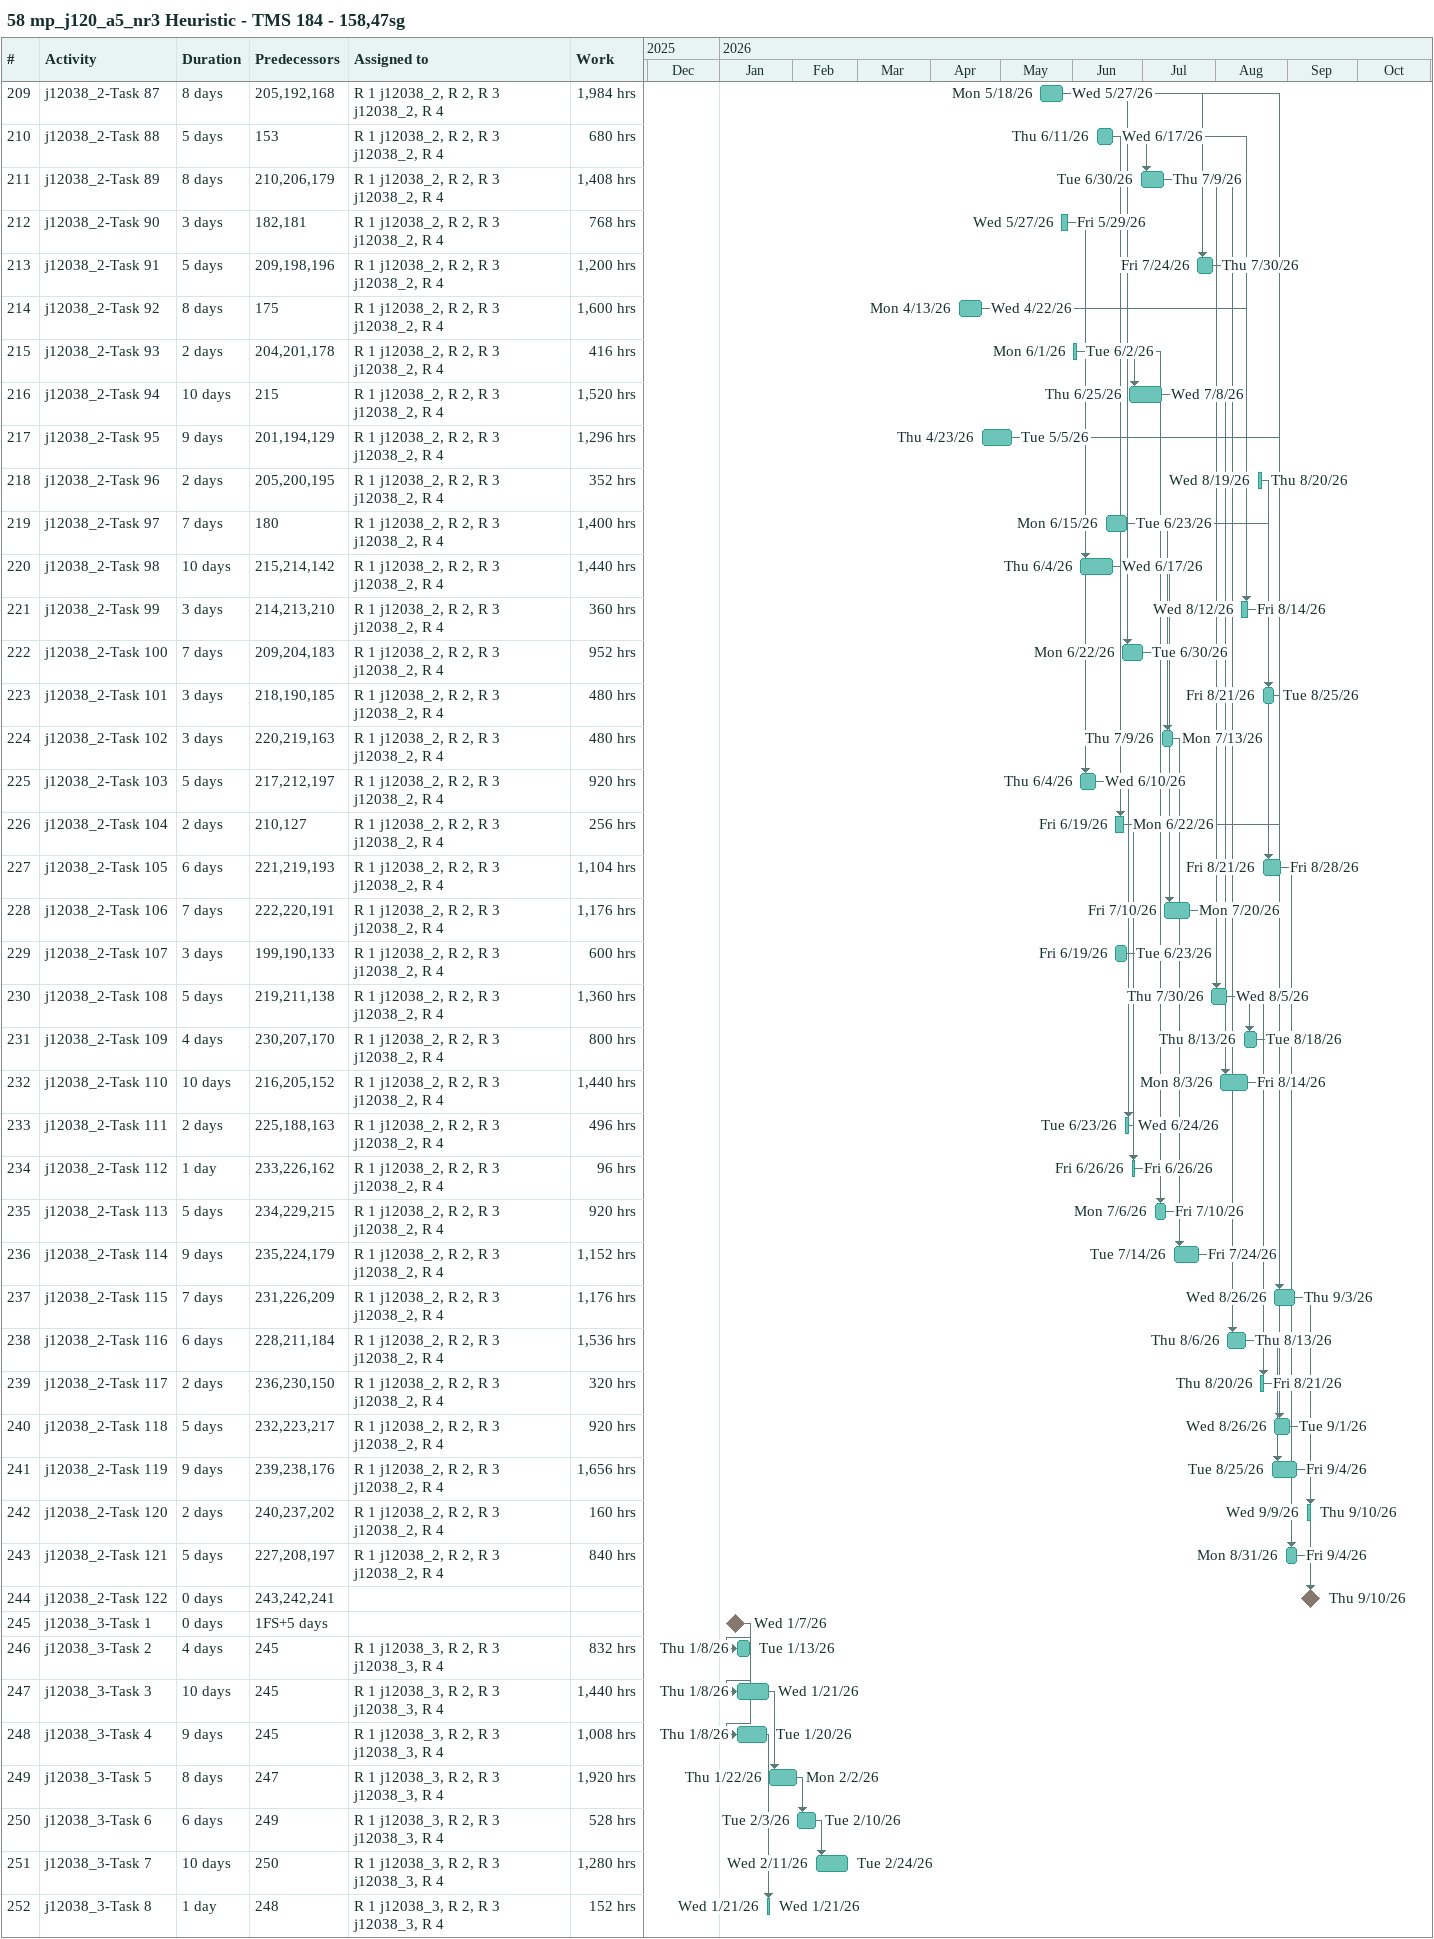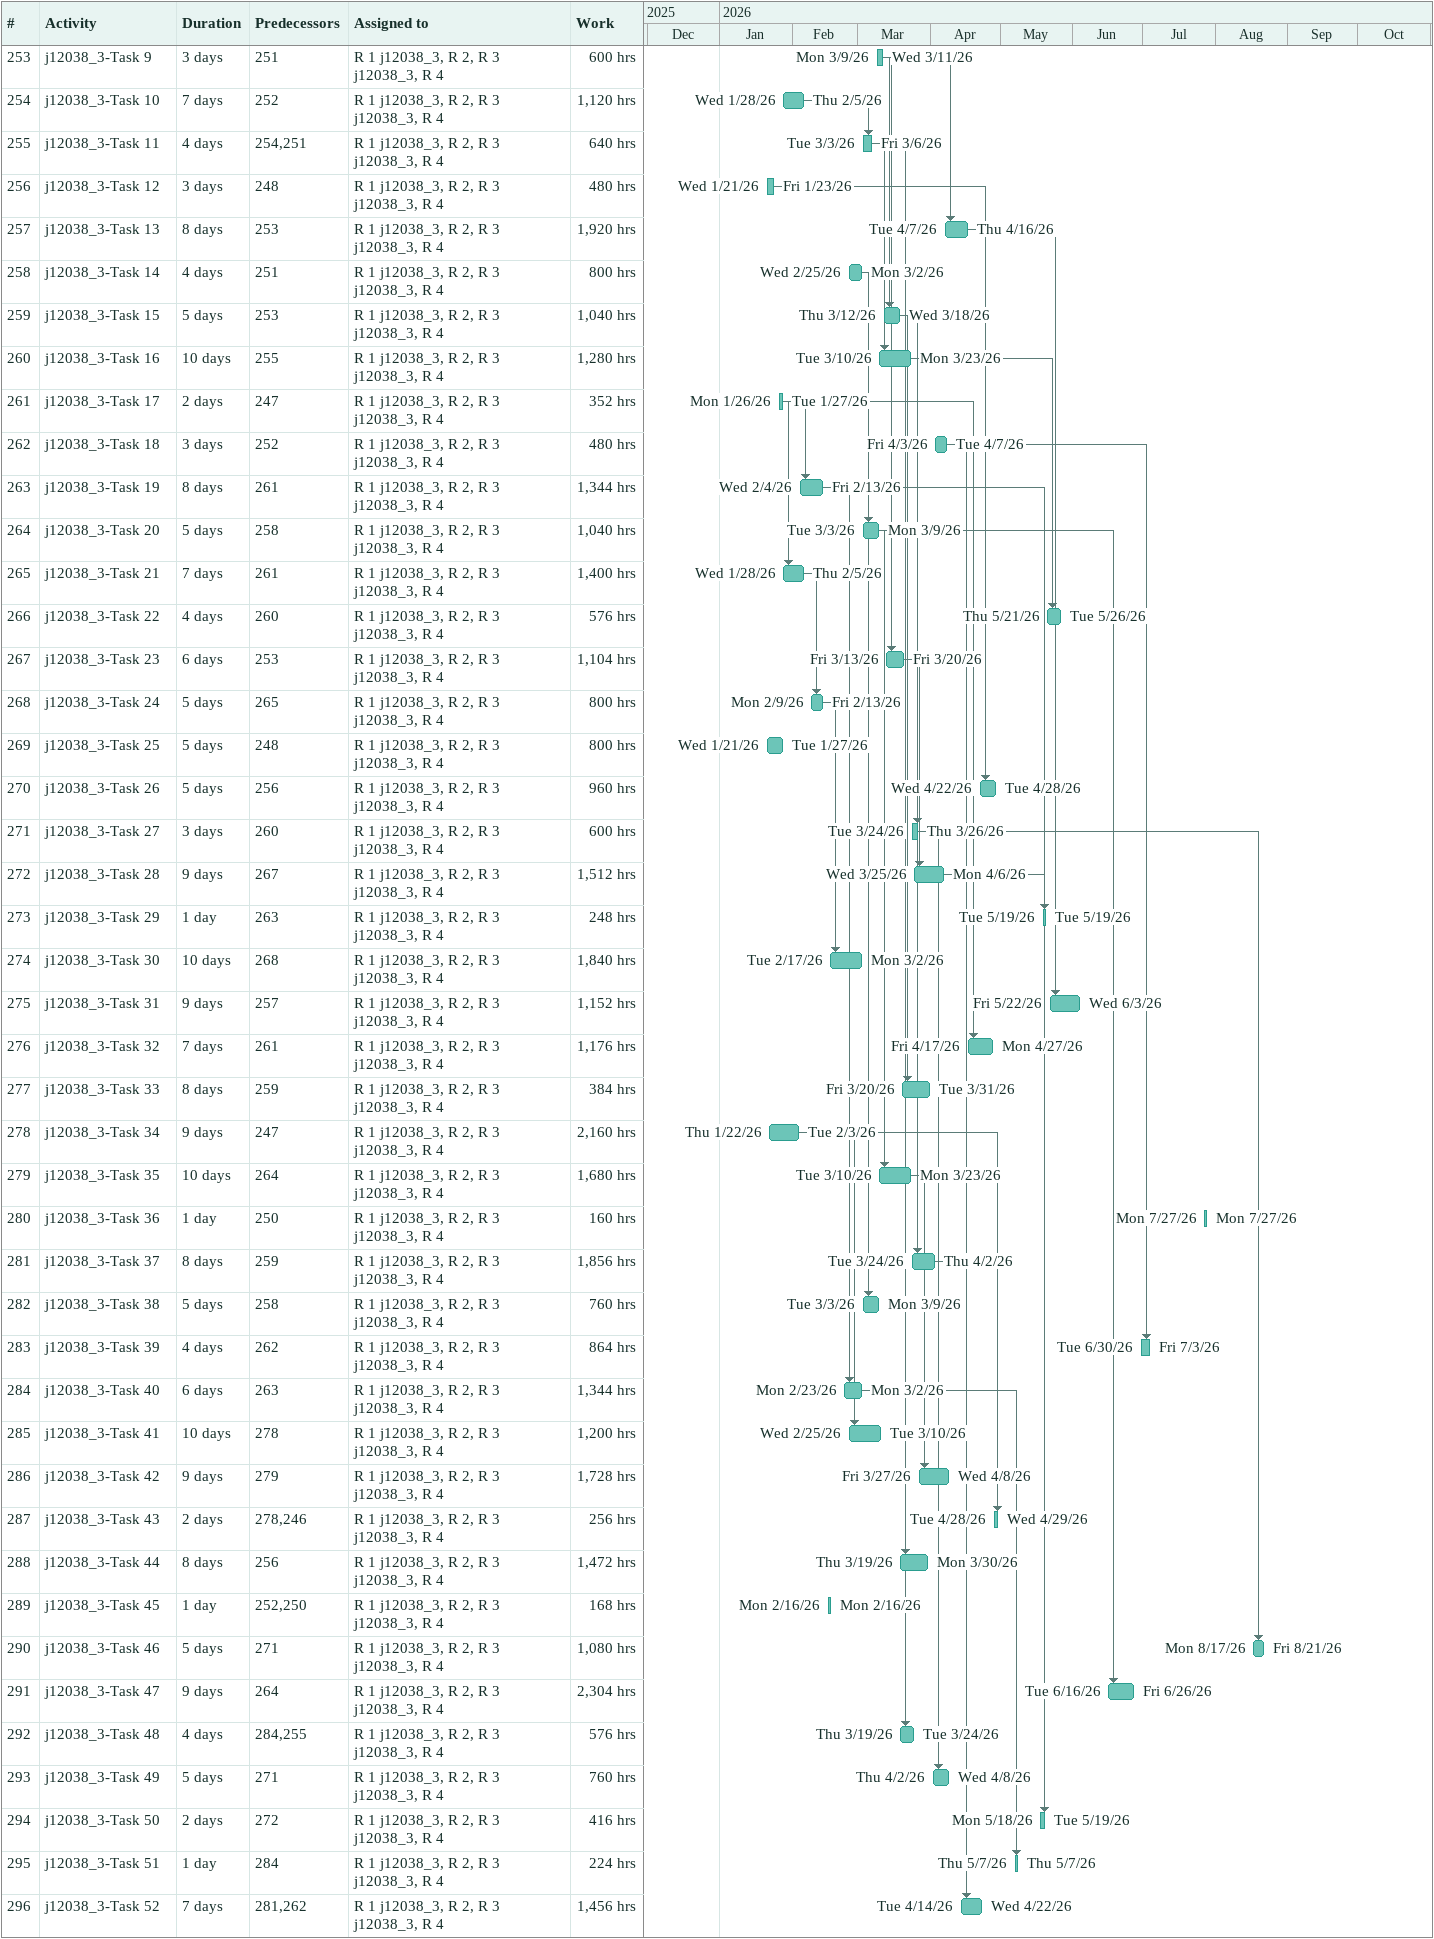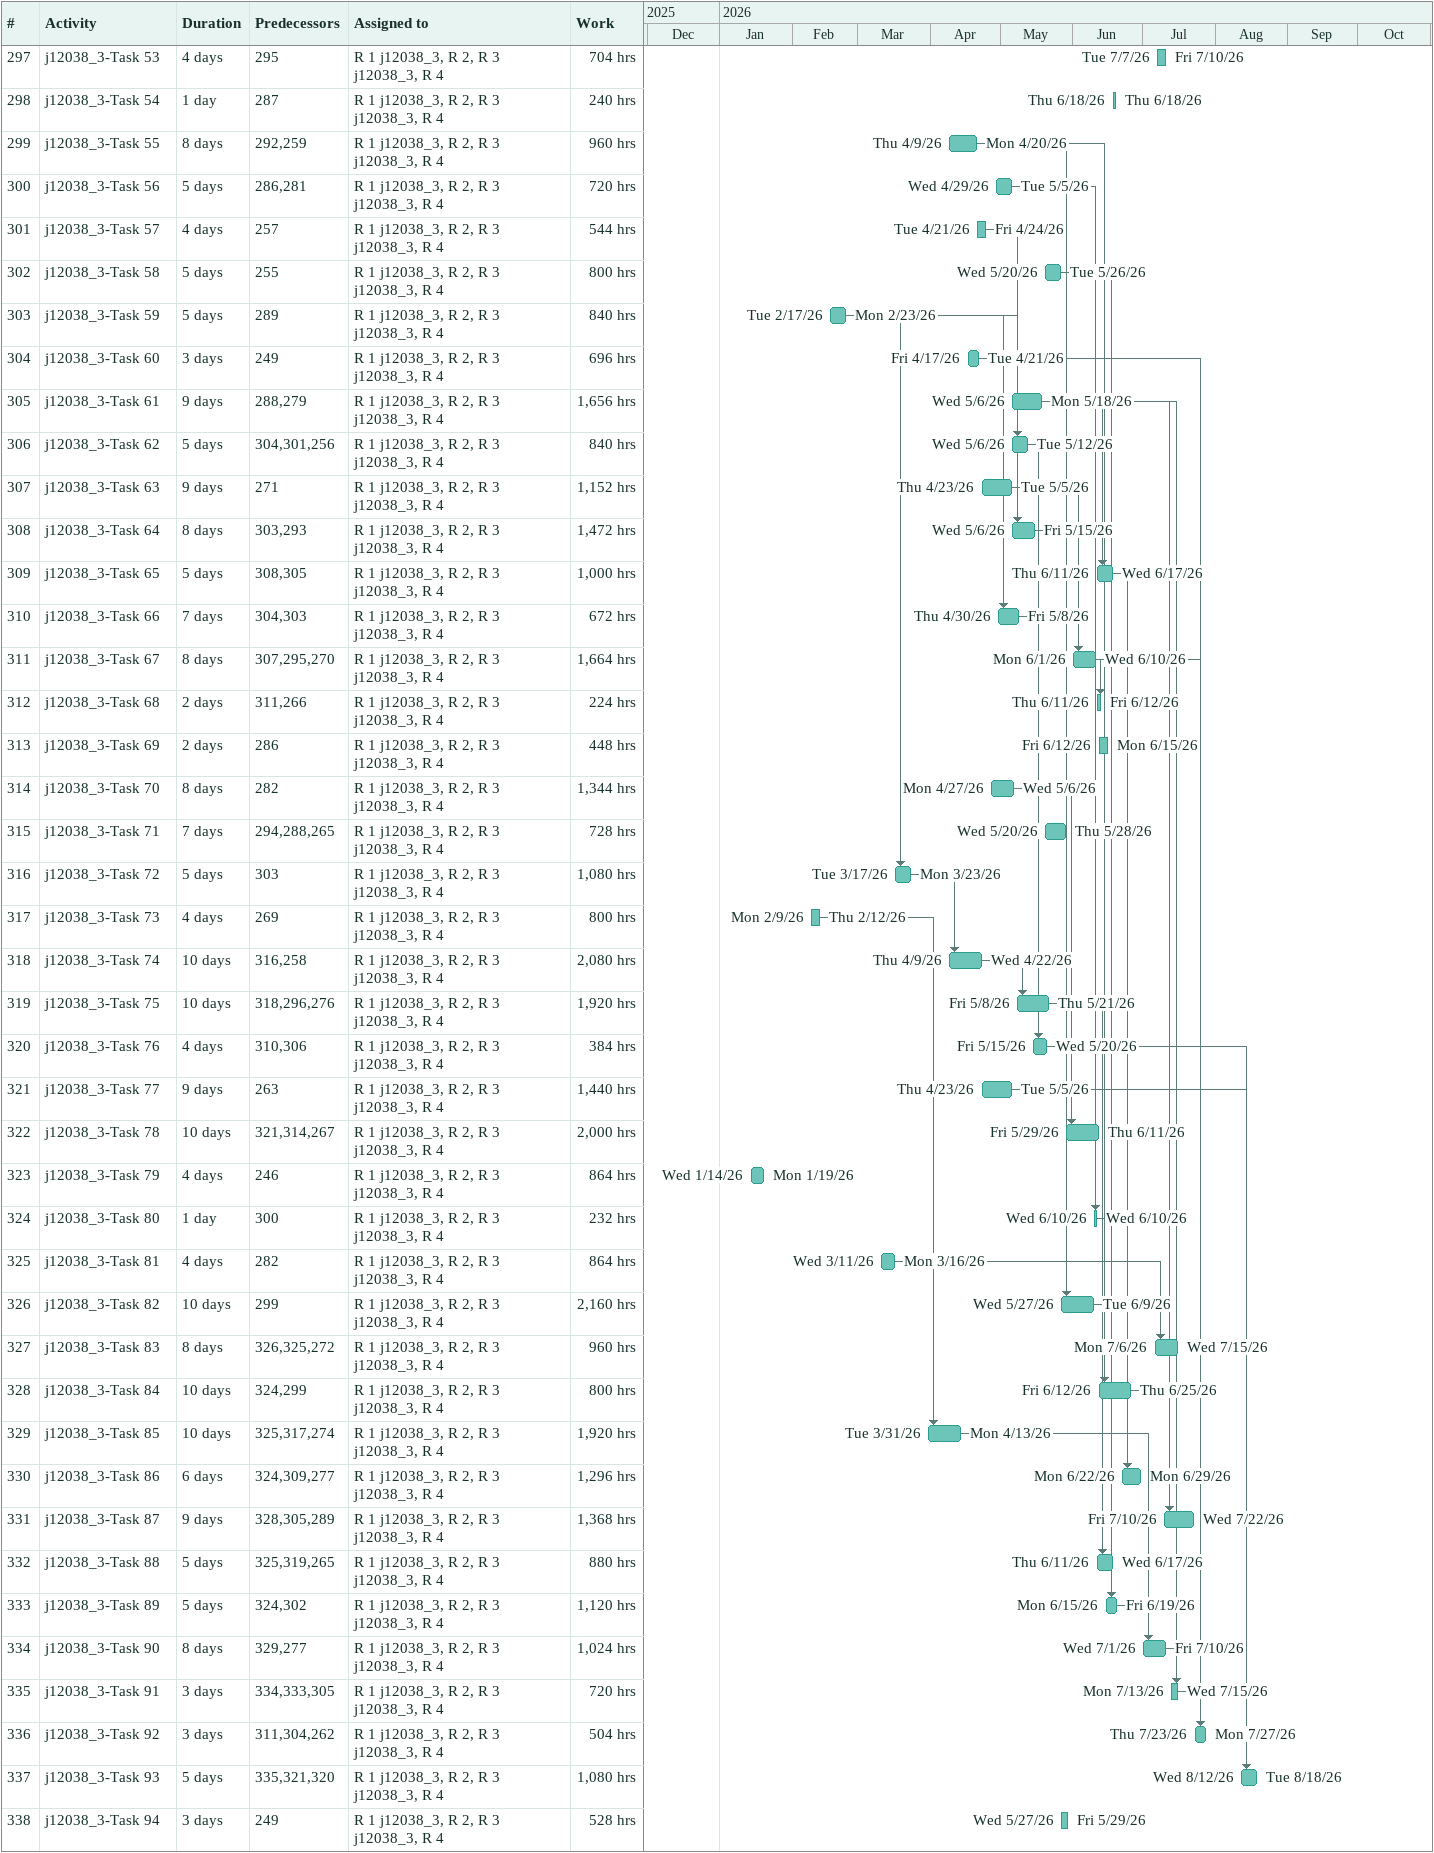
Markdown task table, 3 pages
58 mp_j120_a5_nr3 Heuristic - TMS 184 - 158,47sg

| ID | Task | Duration | Start | Finish | Predecessors | Resources | Work (h) |
|---|---|---|---|---|---|---|---|
| 209 | j12038_2-Task 87 | 8d | 2026-05-18 | 2026-05-27 | 205, 192, 168 | R 1 j12038_2, R 2, R 3 j12038_2, R 4 | 1984 |
| 210 | j12038_2-Task 88 | 5d | 2026-06-11 | 2026-06-17 | 153 | R 1 j12038_2, R 2, R 3 j12038_2, R 4 | 680 |
| 211 | j12038_2-Task 89 | 8d | 2026-06-30 | 2026-07-09 | 210, 206, 179 | R 1 j12038_2, R 2, R 3 j12038_2, R 4 | 1408 |
| 212 | j12038_2-Task 90 | 3d | 2026-05-27 | 2026-05-29 | 182, 181 | R 1 j12038_2, R 2, R 3 j12038_2, R 4 | 768 |
| 213 | j12038_2-Task 91 | 5d | 2026-07-24 | 2026-07-30 | 209, 198, 196 | R 1 j12038_2, R 2, R 3 j12038_2, R 4 | 1200 |
| 214 | j12038_2-Task 92 | 8d | 2026-04-13 | 2026-04-22 | 175 | R 1 j12038_2, R 2, R 3 j12038_2, R 4 | 1600 |
| 215 | j12038_2-Task 93 | 2d | 2026-06-01 | 2026-06-02 | 204, 201, 178 | R 1 j12038_2, R 2, R 3 j12038_2, R 4 | 416 |
| 216 | j12038_2-Task 94 | 10d | 2026-06-25 | 2026-07-08 | 215 | R 1 j12038_2, R 2, R 3 j12038_2, R 4 | 1520 |
| 217 | j12038_2-Task 95 | 9d | 2026-04-23 | 2026-05-05 | 201, 194, 129 | R 1 j12038_2, R 2, R 3 j12038_2, R 4 | 1296 |
| 218 | j12038_2-Task 96 | 2d | 2026-08-19 | 2026-08-20 | 205, 200, 195 | R 1 j12038_2, R 2, R 3 j12038_2, R 4 | 352 |
| 219 | j12038_2-Task 97 | 7d | 2026-06-15 | 2026-06-23 | 180 | R 1 j12038_2, R 2, R 3 j12038_2, R 4 | 1400 |
| 220 | j12038_2-Task 98 | 10d | 2026-06-04 | 2026-06-17 | 215, 214, 142 | R 1 j12038_2, R 2, R 3 j12038_2, R 4 | 1440 |
| 221 | j12038_2-Task 99 | 3d | 2026-08-12 | 2026-08-14 | 214, 213, 210 | R 1 j12038_2, R 2, R 3 j12038_2, R 4 | 360 |
| 222 | j12038_2-Task 100 | 7d | 2026-06-22 | 2026-06-30 | 209, 204, 183 | R 1 j12038_2, R 2, R 3 j12038_2, R 4 | 952 |
| 223 | j12038_2-Task 101 | 3d | 2026-08-21 | 2026-08-25 | 218, 190, 185 | R 1 j12038_2, R 2, R 3 j12038_2, R 4 | 480 |
| 224 | j12038_2-Task 102 | 3d | 2026-07-09 | 2026-07-13 | 220, 219, 163 | R 1 j12038_2, R 2, R 3 j12038_2, R 4 | 480 |
| 225 | j12038_2-Task 103 | 5d | 2026-06-04 | 2026-06-10 | 217, 212, 197 | R 1 j12038_2, R 2, R 3 j12038_2, R 4 | 920 |
| 226 | j12038_2-Task 104 | 2d | 2026-06-19 | 2026-06-22 | 210, 127 | R 1 j12038_2, R 2, R 3 j12038_2, R 4 | 256 |
| 227 | j12038_2-Task 105 | 6d | 2026-08-21 | 2026-08-28 | 221, 219, 193 | R 1 j12038_2, R 2, R 3 j12038_2, R 4 | 1104 |
| 228 | j12038_2-Task 106 | 7d | 2026-07-10 | 2026-07-20 | 222, 220, 191 | R 1 j12038_2, R 2, R 3 j12038_2, R 4 | 1176 |
| 229 | j12038_2-Task 107 | 3d | 2026-06-19 | 2026-06-23 | 199, 190, 133 | R 1 j12038_2, R 2, R 3 j12038_2, R 4 | 600 |
| 230 | j12038_2-Task 108 | 5d | 2026-07-30 | 2026-08-05 | 219, 211, 138 | R 1 j12038_2, R 2, R 3 j12038_2, R 4 | 1360 |
| 231 | j12038_2-Task 109 | 4d | 2026-08-13 | 2026-08-18 | 230, 207, 170 | R 1 j12038_2, R 2, R 3 j12038_2, R 4 | 800 |
| 232 | j12038_2-Task 110 | 10d | 2026-08-03 | 2026-08-14 | 216, 205, 152 | R 1 j12038_2, R 2, R 3 j12038_2, R 4 | 1440 |
| 233 | j12038_2-Task 111 | 2d | 2026-06-23 | 2026-06-24 | 225, 188, 163 | R 1 j12038_2, R 2, R 3 j12038_2, R 4 | 496 |
| 234 | j12038_2-Task 112 | 1d | 2026-06-26 | 2026-06-26 | 233, 226, 162 | R 1 j12038_2, R 2, R 3 j12038_2, R 4 | 96 |
| 235 | j12038_2-Task 113 | 5d | 2026-07-06 | 2026-07-10 | 234, 229, 215 | R 1 j12038_2, R 2, R 3 j12038_2, R 4 | 920 |
| 236 | j12038_2-Task 114 | 9d | 2026-07-14 | 2026-07-24 | 235, 224, 179 | R 1 j12038_2, R 2, R 3 j12038_2, R 4 | 1152 |
| 237 | j12038_2-Task 115 | 7d | 2026-08-26 | 2026-09-03 | 231, 226, 209 | R 1 j12038_2, R 2, R 3 j12038_2, R 4 | 1176 |
| 238 | j12038_2-Task 116 | 6d | 2026-08-06 | 2026-08-13 | 228, 211, 184 | R 1 j12038_2, R 2, R 3 j12038_2, R 4 | 1536 |
| 239 | j12038_2-Task 117 | 2d | 2026-08-20 | 2026-08-21 | 236, 230, 150 | R 1 j12038_2, R 2, R 3 j12038_2, R 4 | 320 |
| 240 | j12038_2-Task 118 | 5d | 2026-08-26 | 2026-09-01 | 232, 223, 217 | R 1 j12038_2, R 2, R 3 j12038_2, R 4 | 920 |
| 241 | j12038_2-Task 119 | 9d | 2026-08-25 | 2026-09-04 | 239, 238, 176 | R 1 j12038_2, R 2, R 3 j12038_2, R 4 | 1656 |
| 242 | j12038_2-Task 120 | 2d | 2026-09-09 | 2026-09-10 | 240, 237, 202 | R 1 j12038_2, R 2, R 3 j12038_2, R 4 | 160 |
| 243 | j12038_2-Task 121 | 5d | 2026-08-31 | 2026-09-04 | 227, 208, 197 | R 1 j12038_2, R 2, R 3 j12038_2, R 4 | 840 |
| 244 | j12038_2-Task 122 | 0d | 2026-09-10 | 2026-09-10 | 243, 242, 241 |  |  |
| 245 | j12038_3-Task 1 | 0d | 2026-01-07 | 2026-01-07 | 1FS+5d |  |  |
| 246 | j12038_3-Task 2 | 4d | 2026-01-08 | 2026-01-13 | 245 | R 1 j12038_3, R 2, R 3 j12038_3, R 4 | 832 |
| 247 | j12038_3-Task 3 | 10d | 2026-01-08 | 2026-01-21 | 245 | R 1 j12038_3, R 2, R 3 j12038_3, R 4 | 1440 |
| 248 | j12038_3-Task 4 | 9d | 2026-01-08 | 2026-01-20 | 245 | R 1 j12038_3, R 2, R 3 j12038_3, R 4 | 1008 |
| 249 | j12038_3-Task 5 | 8d | 2026-01-22 | 2026-02-02 | 247 | R 1 j12038_3, R 2, R 3 j12038_3, R 4 | 1920 |
| 250 | j12038_3-Task 6 | 6d | 2026-02-03 | 2026-02-10 | 249 | R 1 j12038_3, R 2, R 3 j12038_3, R 4 | 528 |
| 251 | j12038_3-Task 7 | 10d | 2026-02-11 | 2026-02-24 | 250 | R 1 j12038_3, R 2, R 3 j12038_3, R 4 | 1280 |
| 252 | j12038_3-Task 8 | 1d | 2026-01-21 | 2026-01-21 | 248 | R 1 j12038_3, R 2, R 3 j12038_3, R 4 | 152 |
| 253 | j12038_3-Task 9 | 3d | 2026-03-09 | 2026-03-11 | 251 | R 1 j12038_3, R 2, R 3 j12038_3, R 4 | 600 |
| 254 | j12038_3-Task 10 | 7d | 2026-01-28 | 2026-02-05 | 252 | R 1 j12038_3, R 2, R 3 j12038_3, R 4 | 1120 |
| 255 | j12038_3-Task 11 | 4d | 2026-03-03 | 2026-03-06 | 254, 251 | R 1 j12038_3, R 2, R 3 j12038_3, R 4 | 640 |
| 256 | j12038_3-Task 12 | 3d | 2026-01-21 | 2026-01-23 | 248 | R 1 j12038_3, R 2, R 3 j12038_3, R 4 | 480 |
| 257 | j12038_3-Task 13 | 8d | 2026-04-07 | 2026-04-16 | 253 | R 1 j12038_3, R 2, R 3 j12038_3, R 4 | 1920 |
| 258 | j12038_3-Task 14 | 4d | 2026-02-25 | 2026-03-02 | 251 | R 1 j12038_3, R 2, R 3 j12038_3, R 4 | 800 |
| 259 | j12038_3-Task 15 | 5d | 2026-03-12 | 2026-03-18 | 253 | R 1 j12038_3, R 2, R 3 j12038_3, R 4 | 1040 |
| 260 | j12038_3-Task 16 | 10d | 2026-03-10 | 2026-03-23 | 255 | R 1 j12038_3, R 2, R 3 j12038_3, R 4 | 1280 |
| 261 | j12038_3-Task 17 | 2d | 2026-01-26 | 2026-01-27 | 247 | R 1 j12038_3, R 2, R 3 j12038_3, R 4 | 352 |
| 262 | j12038_3-Task 18 | 3d | 2026-04-03 | 2026-04-07 | 252 | R 1 j12038_3, R 2, R 3 j12038_3, R 4 | 480 |
| 263 | j12038_3-Task 19 | 8d | 2026-02-04 | 2026-02-13 | 261 | R 1 j12038_3, R 2, R 3 j12038_3, R 4 | 1344 |
| 264 | j12038_3-Task 20 | 5d | 2026-03-03 | 2026-03-09 | 258 | R 1 j12038_3, R 2, R 3 j12038_3, R 4 | 1040 |
| 265 | j12038_3-Task 21 | 7d | 2026-01-28 | 2026-02-05 | 261 | R 1 j12038_3, R 2, R 3 j12038_3, R 4 | 1400 |
| 266 | j12038_3-Task 22 | 4d | 2026-05-21 | 2026-05-26 | 260 | R 1 j12038_3, R 2, R 3 j12038_3, R 4 | 576 |
| 267 | j12038_3-Task 23 | 6d | 2026-03-13 | 2026-03-20 | 253 | R 1 j12038_3, R 2, R 3 j12038_3, R 4 | 1104 |
| 268 | j12038_3-Task 24 | 5d | 2026-02-09 | 2026-02-13 | 265 | R 1 j12038_3, R 2, R 3 j12038_3, R 4 | 800 |
| 269 | j12038_3-Task 25 | 5d | 2026-01-21 | 2026-01-27 | 248 | R 1 j12038_3, R 2, R 3 j12038_3, R 4 | 800 |
| 270 | j12038_3-Task 26 | 5d | 2026-04-22 | 2026-04-28 | 256 | R 1 j12038_3, R 2, R 3 j12038_3, R 4 | 960 |
| 271 | j12038_3-Task 27 | 3d | 2026-03-24 | 2026-03-26 | 260 | R 1 j12038_3, R 2, R 3 j12038_3, R 4 | 600 |
| 272 | j12038_3-Task 28 | 9d | 2026-03-25 | 2026-04-06 | 267 | R 1 j12038_3, R 2, R 3 j12038_3, R 4 | 1512 |
| 273 | j12038_3-Task 29 | 1d | 2026-05-19 | 2026-05-19 | 263 | R 1 j12038_3, R 2, R 3 j12038_3, R 4 | 248 |
| 274 | j12038_3-Task 30 | 10d | 2026-02-17 | 2026-03-02 | 268 | R 1 j12038_3, R 2, R 3 j12038_3, R 4 | 1840 |
| 275 | j12038_3-Task 31 | 9d | 2026-05-22 | 2026-06-03 | 257 | R 1 j12038_3, R 2, R 3 j12038_3, R 4 | 1152 |
| 276 | j12038_3-Task 32 | 7d | 2026-04-17 | 2026-04-27 | 261 | R 1 j12038_3, R 2, R 3 j12038_3, R 4 | 1176 |
| 277 | j12038_3-Task 33 | 8d | 2026-03-20 | 2026-03-31 | 259 | R 1 j12038_3, R 2, R 3 j12038_3, R 4 | 384 |
| 278 | j12038_3-Task 34 | 9d | 2026-01-22 | 2026-02-03 | 247 | R 1 j12038_3, R 2, R 3 j12038_3, R 4 | 2160 |
| 279 | j12038_3-Task 35 | 10d | 2026-03-10 | 2026-03-23 | 264 | R 1 j12038_3, R 2, R 3 j12038_3, R 4 | 1680 |
| 280 | j12038_3-Task 36 | 1d | 2026-07-27 | 2026-07-27 | 250 | R 1 j12038_3, R 2, R 3 j12038_3, R 4 | 160 |
| 281 | j12038_3-Task 37 | 8d | 2026-03-24 | 2026-04-02 | 259 | R 1 j12038_3, R 2, R 3 j12038_3, R 4 | 1856 |
| 282 | j12038_3-Task 38 | 5d | 2026-03-03 | 2026-03-09 | 258 | R 1 j12038_3, R 2, R 3 j12038_3, R 4 | 760 |
| 283 | j12038_3-Task 39 | 4d | 2026-06-30 | 2026-07-03 | 262 | R 1 j12038_3, R 2, R 3 j12038_3, R 4 | 864 |
| 284 | j12038_3-Task 40 | 6d | 2026-02-23 | 2026-03-02 | 263 | R 1 j12038_3, R 2, R 3 j12038_3, R 4 | 1344 |
| 285 | j12038_3-Task 41 | 10d | 2026-02-25 | 2026-03-10 | 278 | R 1 j12038_3, R 2, R 3 j12038_3, R 4 | 1200 |
| 286 | j12038_3-Task 42 | 9d | 2026-03-27 | 2026-04-08 | 279 | R 1 j12038_3, R 2, R 3 j12038_3, R 4 | 1728 |
| 287 | j12038_3-Task 43 | 2d | 2026-04-28 | 2026-04-29 | 278, 246 | R 1 j12038_3, R 2, R 3 j12038_3, R 4 | 256 |
| 288 | j12038_3-Task 44 | 8d | 2026-03-19 | 2026-03-30 | 256 | R 1 j12038_3, R 2, R 3 j12038_3, R 4 | 1472 |
| 289 | j12038_3-Task 45 | 1d | 2026-02-16 | 2026-02-16 | 252, 250 | R 1 j12038_3, R 2, R 3 j12038_3, R 4 | 168 |
| 290 | j12038_3-Task 46 | 5d | 2026-08-17 | 2026-08-21 | 271 | R 1 j12038_3, R 2, R 3 j12038_3, R 4 | 1080 |
| 291 | j12038_3-Task 47 | 9d | 2026-06-16 | 2026-06-26 | 264 | R 1 j12038_3, R 2, R 3 j12038_3, R 4 | 2304 |
| 292 | j12038_3-Task 48 | 4d | 2026-03-19 | 2026-03-24 | 284, 255 | R 1 j12038_3, R 2, R 3 j12038_3, R 4 | 576 |
| 293 | j12038_3-Task 49 | 5d | 2026-04-02 | 2026-04-08 | 271 | R 1 j12038_3, R 2, R 3 j12038_3, R 4 | 760 |
| 294 | j12038_3-Task 50 | 2d | 2026-05-18 | 2026-05-19 | 272 | R 1 j12038_3, R 2, R 3 j12038_3, R 4 | 416 |
| 295 | j12038_3-Task 51 | 1d | 2026-05-07 | 2026-05-07 | 284 | R 1 j12038_3, R 2, R 3 j12038_3, R 4 | 224 |
| 296 | j12038_3-Task 52 | 7d | 2026-04-14 | 2026-04-22 | 281, 262 | R 1 j12038_3, R 2, R 3 j12038_3, R 4 | 1456 |
| 297 | j12038_3-Task 53 | 4d | 2026-07-07 | 2026-07-10 | 295 | R 1 j12038_3, R 2, R 3 j12038_3, R 4 | 704 |
| 298 | j12038_3-Task 54 | 1d | 2026-06-18 | 2026-06-18 | 287 | R 1 j12038_3, R 2, R 3 j12038_3, R 4 | 240 |
| 299 | j12038_3-Task 55 | 8d | 2026-04-09 | 2026-04-20 | 292, 259 | R 1 j12038_3, R 2, R 3 j12038_3, R 4 | 960 |
| 300 | j12038_3-Task 56 | 5d | 2026-04-29 | 2026-05-05 | 286, 281 | R 1 j12038_3, R 2, R 3 j12038_3, R 4 | 720 |
| 301 | j12038_3-Task 57 | 4d | 2026-04-21 | 2026-04-24 | 257 | R 1 j12038_3, R 2, R 3 j12038_3, R 4 | 544 |
| 302 | j12038_3-Task 58 | 5d | 2026-05-20 | 2026-05-26 | 255 | R 1 j12038_3, R 2, R 3 j12038_3, R 4 | 800 |
| 303 | j12038_3-Task 59 | 5d | 2026-02-17 | 2026-02-23 | 289 | R 1 j12038_3, R 2, R 3 j12038_3, R 4 | 840 |
| 304 | j12038_3-Task 60 | 3d | 2026-04-17 | 2026-04-21 | 249 | R 1 j12038_3, R 2, R 3 j12038_3, R 4 | 696 |
| 305 | j12038_3-Task 61 | 9d | 2026-05-06 | 2026-05-18 | 288, 279 | R 1 j12038_3, R 2, R 3 j12038_3, R 4 | 1656 |
| 306 | j12038_3-Task 62 | 5d | 2026-05-06 | 2026-05-12 | 304, 301, 256 | R 1 j12038_3, R 2, R 3 j12038_3, R 4 | 840 |
| 307 | j12038_3-Task 63 | 9d | 2026-04-23 | 2026-05-05 | 271 | R 1 j12038_3, R 2, R 3 j12038_3, R 4 | 1152 |
| 308 | j12038_3-Task 64 | 8d | 2026-05-06 | 2026-05-15 | 303, 293 | R 1 j12038_3, R 2, R 3 j12038_3, R 4 | 1472 |
| 309 | j12038_3-Task 65 | 5d | 2026-06-11 | 2026-06-17 | 308, 305 | R 1 j12038_3, R 2, R 3 j12038_3, R 4 | 1000 |
| 310 | j12038_3-Task 66 | 7d | 2026-04-30 | 2026-05-08 | 304, 303 | R 1 j12038_3, R 2, R 3 j12038_3, R 4 | 672 |
| 311 | j12038_3-Task 67 | 8d | 2026-06-01 | 2026-06-10 | 307, 295, 270 | R 1 j12038_3, R 2, R 3 j12038_3, R 4 | 1664 |
| 312 | j12038_3-Task 68 | 2d | 2026-06-11 | 2026-06-12 | 311, 266 | R 1 j12038_3, R 2, R 3 j12038_3, R 4 | 224 |
| 313 | j12038_3-Task 69 | 2d | 2026-06-12 | 2026-06-15 | 286 | R 1 j12038_3, R 2, R 3 j12038_3, R 4 | 448 |
| 314 | j12038_3-Task 70 | 8d | 2026-04-27 | 2026-05-06 | 282 | R 1 j12038_3, R 2, R 3 j12038_3, R 4 | 1344 |
| 315 | j12038_3-Task 71 | 7d | 2026-05-20 | 2026-05-28 | 294, 288, 265 | R 1 j12038_3, R 2, R 3 j12038_3, R 4 | 728 |
| 316 | j12038_3-Task 72 | 5d | 2026-03-17 | 2026-03-23 | 303 | R 1 j12038_3, R 2, R 3 j12038_3, R 4 | 1080 |
| 317 | j12038_3-Task 73 | 4d | 2026-02-09 | 2026-02-12 | 269 | R 1 j12038_3, R 2, R 3 j12038_3, R 4 | 800 |
| 318 | j12038_3-Task 74 | 10d | 2026-04-09 | 2026-04-22 | 316, 258 | R 1 j12038_3, R 2, R 3 j12038_3, R 4 | 2080 |
| 319 | j12038_3-Task 75 | 10d | 2026-05-08 | 2026-05-21 | 318, 296, 276 | R 1 j12038_3, R 2, R 3 j12038_3, R 4 | 1920 |
| 320 | j12038_3-Task 76 | 4d | 2026-05-15 | 2026-05-20 | 310, 306 | R 1 j12038_3, R 2, R 3 j12038_3, R 4 | 384 |
| 321 | j12038_3-Task 77 | 9d | 2026-04-23 | 2026-05-05 | 263 | R 1 j12038_3, R 2, R 3 j12038_3, R 4 | 1440 |
| 322 | j12038_3-Task 78 | 10d | 2026-05-29 | 2026-06-11 | 321, 314, 267 | R 1 j12038_3, R 2, R 3 j12038_3, R 4 | 2000 |
| 323 | j12038_3-Task 79 | 4d | 2026-01-14 | 2026-01-19 | 246 | R 1 j12038_3, R 2, R 3 j12038_3, R 4 | 864 |
| 324 | j12038_3-Task 80 | 1d | 2026-06-10 | 2026-06-10 | 300 | R 1 j12038_3, R 2, R 3 j12038_3, R 4 | 232 |
| 325 | j12038_3-Task 81 | 4d | 2026-03-11 | 2026-03-16 | 282 | R 1 j12038_3, R 2, R 3 j12038_3, R 4 | 864 |
| 326 | j12038_3-Task 82 | 10d | 2026-05-27 | 2026-06-09 | 299 | R 1 j12038_3, R 2, R 3 j12038_3, R 4 | 2160 |
| 327 | j12038_3-Task 83 | 8d | 2026-07-06 | 2026-07-15 | 326, 325, 272 | R 1 j12038_3, R 2, R 3 j12038_3, R 4 | 960 |
| 328 | j12038_3-Task 84 | 10d | 2026-06-12 | 2026-06-25 | 324, 299 | R 1 j12038_3, R 2, R 3 j12038_3, R 4 | 800 |
| 329 | j12038_3-Task 85 | 10d | 2026-03-31 | 2026-04-13 | 325, 317, 274 | R 1 j12038_3, R 2, R 3 j12038_3, R 4 | 1920 |
| 330 | j12038_3-Task 86 | 6d | 2026-06-22 | 2026-06-29 | 324, 309, 277 | R 1 j12038_3, R 2, R 3 j12038_3, R 4 | 1296 |
| 331 | j12038_3-Task 87 | 9d | 2026-07-10 | 2026-07-22 | 328, 305, 289 | R 1 j12038_3, R 2, R 3 j12038_3, R 4 | 1368 |
| 332 | j12038_3-Task 88 | 5d | 2026-06-11 | 2026-06-17 | 325, 319, 265 | R 1 j12038_3, R 2, R 3 j12038_3, R 4 | 880 |
| 333 | j12038_3-Task 89 | 5d | 2026-06-15 | 2026-06-19 | 324, 302 | R 1 j12038_3, R 2, R 3 j12038_3, R 4 | 1120 |
| 334 | j12038_3-Task 90 | 8d | 2026-07-01 | 2026-07-10 | 329, 277 | R 1 j12038_3, R 2, R 3 j12038_3, R 4 | 1024 |
| 335 | j12038_3-Task 91 | 3d | 2026-07-13 | 2026-07-15 | 334, 333, 305 | R 1 j12038_3, R 2, R 3 j12038_3, R 4 | 720 |
| 336 | j12038_3-Task 92 | 3d | 2026-07-23 | 2026-07-27 | 311, 304, 262 | R 1 j12038_3, R 2, R 3 j12038_3, R 4 | 504 |
| 337 | j12038_3-Task 93 | 5d | 2026-08-12 | 2026-08-18 | 335, 321, 320 | R 1 j12038_3, R 2, R 3 j12038_3, R 4 | 1080 |
| 338 | j12038_3-Task 94 | 3d | 2026-05-27 | 2026-05-29 | 249 | R 1 j12038_3, R 2, R 3 j12038_3, R 4 | 528 |
